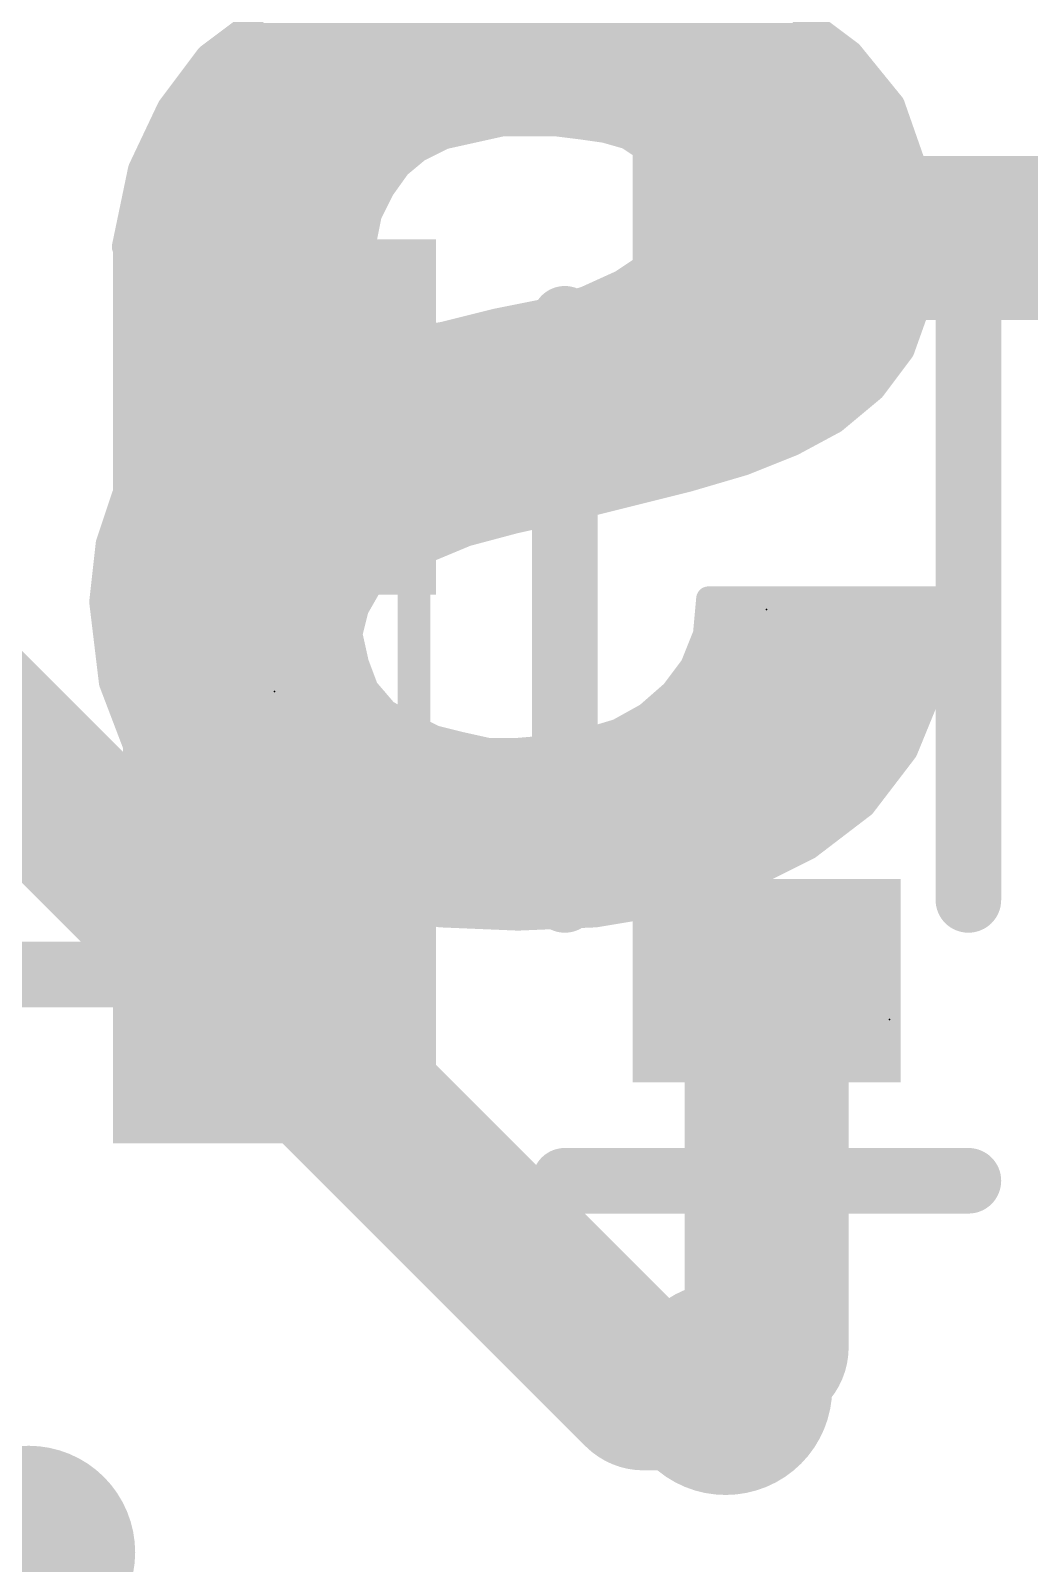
# Model space of a CAD drawing. Extents: x -24 to 83, y -22 to 58.
# Drawn here: x 24.136 to 27.23, y 33.748 to 38.496 of the extents above; entities that cross this region are included whole.
import ezdxf

# ---------------------------------------------------------------- set-up
doc = ezdxf.new("R2010")
doc.units = 0
for name, color, linetype in [('1', 12, 'CONTINUOUS'), ('16', 53, 'CONTINUOUS'), ('18', 110, 'CONTINUOUS'), ('21', 41, 'CONTINUOUS'), ('22', 40, 'CONTINUOUS'), ('23', 53, 'CONTINUOUS'), ('51', 53, 'CONTINUOUS')]:
    doc.layers.add(name, color=color, linetype=linetype)

# ---------------------------------------------------------------- blocks, each defined once
blk = doc.blocks.new('RECT')
blk.add_solid([(-0.5, -0.5), (0.5, -0.5), (-0.5, 0.5), (0.5, 0.5)])
blk = doc.blocks.new('ROUNDV')
at = {"const_width": 0.5}
blk.add_lwpolyline([(0, -0.25, 1), (0, 0.25, 1), (0, -0.25)], format="xyb", dxfattribs=at)

msp = doc.modelspace()

# ---------------------------------------------------------------- linework, layer by layer
at = {"layer": '1'}
for points, const_width in [([(26.416, 37.853), (28.321, 37.853)], 0.508), ([(26.416, 35.553), (26.416, 34.417)], 0.508), ([(24.865, 35.572), (23.495, 35.572)], 0.2032), ([(24.892, 35.599), (24.865, 35.572)], 0.2032), ([(26.416, 34.417), (26.289, 34.29)], 0.508)]:
    msp.add_lwpolyline(points, dxfattribs=dict(at, const_width=const_width))
for points, const_width in [([(26.416, 37.98, 1), (26.416, 37.726)], 0.254), ([(26.543, 35.553, 1), (26.289, 35.553)], 0.254), ([(24.8291, 35.6079, 1), (24.9009, 35.5361)], 0.1016), ([(24.9279, 35.5631, 1), (24.8561, 35.6349)], 0.1016), ([(24.865, 35.5212, 1), (24.865, 35.6228)], 0.1016), ([(26.5058, 34.3272, 1), (26.3262, 34.5068)], 0.254), ([(26.289, 34.417, 1), (26.543, 34.417)], 0.254), ([(26.1992, 34.3798, 1), (26.3788, 34.2002)], 0.254)]:
    msp.add_lwpolyline(points, format="xyb", dxfattribs=dict(at, const_width=const_width))
at = {"layer": '16', "const_width": 0.508}
for points in [[(26.035, 34.29), (18.669, 41.656)], [(26.289, 34.29), (26.035, 34.29)]]:
    msp.add_lwpolyline(points, dxfattribs=at)
at = {"layer": '16', "const_width": 0.254}
for points in [[(26.035, 34.417, 1), (26.035, 34.163)], [(26.289, 34.163, 1), (26.289, 34.417)], [(25.9452, 34.2002, 1), (26.1248, 34.3798)]]:
    msp.add_lwpolyline(points, format="xyb", dxfattribs=at)
at = {"layer": '21', "const_width": 0.2032}
for points in [[(25.791, 35.803), (25.791, 37.603)], [(27.041, 35.803), (27.041, 37.603)], [(25.791, 34.933), (27.041, 34.933)]]:
    msp.add_lwpolyline(points, dxfattribs=at)
at = {"layer": '21', "const_width": 0.1016}
for points in [[(25.8418, 37.603, 1), (25.7402, 37.603)], [(27.0918, 37.603, 1), (26.9902, 37.603)], [(25.7402, 35.803, 1), (25.8418, 35.803)], [(26.9902, 35.803, 1), (27.0918, 35.803)], [(25.791, 34.9838, 1), (25.791, 34.8822)], [(27.041, 34.8822, 1), (27.041, 34.9838)]]:
    msp.add_lwpolyline(points, format="xyb", dxfattribs=at)
at = {"layer": '22', "const_width": 0.0762}
for points in [[(24.846, 38.536), (24.686, 38.416)], [(26.676, 38.426), (26.516, 38.546)], [(24.7727, 38.481), (26.6027, 38.481)], [(26.806, 38.266), (26.676, 38.426)], [(24.686, 38.416), (24.566, 38.256)], [(24.6776, 38.4048), (26.6932, 38.4048)], [(24.6205, 38.3286), (26.7551, 38.3286)], [(24.566, 38.256), (24.476, 38.066)], [(24.5643, 38.2524), (26.8108, 38.2524)], [(26.876, 38.066), (26.806, 38.266)], [(25.416, 38.166), (25.596, 38.206)], [(25.596, 38.206), (25.766, 38.206)], [(25.766, 38.206), (25.846, 38.196)], [(25.846, 38.196), (25.916, 38.186)], [(25.916, 38.186), (25.986, 38.166)], [(24.5282, 38.1762), (25.4619, 38.1762)], [(25.336, 38.126), (25.416, 38.166)], [(25.9503, 38.1762), (26.8374, 38.1762)], [(25.986, 38.166), (26.046, 38.126)], [(24.4921, 38.1), (25.3048, 38.1)], [(25.276, 38.076), (25.336, 38.126)], [(26.046, 38.126), (26.086, 38.086)], [(26.072, 38.1), (26.8641, 38.1)], [(26.086, 38.086), (26.116, 38.026)], [(24.476, 38.066), (24.426, 37.826)], [(25.226, 38.006), (25.276, 38.076)], [(26.906, 37.816), (26.876, 38.066)], [(24.4672, 38.0238), (25.2387, 38.0238)], [(25.186, 37.926), (25.226, 38.006)], [(26.116, 38.026), (26.136, 37.946)], [(26.1166, 38.0238), (26.8811, 38.0238)], [(24.4513, 37.9476), (25.1968, 37.9476)], [(26.136, 37.946), (26.116, 37.846)], [(26.1356, 37.9476), (26.8902, 37.9476)], [(25.166, 37.826), (25.186, 37.926)], [(24.4355, 37.8714), (25.1751, 37.8714)], [(26.1211, 37.8714), (26.8994, 37.8714)], [(24.426, 37.826), (25.166, 37.826)], [(26.116, 37.846), (26.056, 37.776)], [(26.886, 37.646), (26.906, 37.816)], [(26.056, 37.776), (25.966, 37.716)], [(26.0725, 37.7952), (26.9036, 37.7952)], [(25.966, 37.716), (25.856, 37.666)], [(25.9705, 37.719), (26.8946, 37.719)], [(25.856, 37.666), (25.726, 37.626)], [(25.726, 37.626), (25.576, 37.596)], [(25.7806, 37.6428), (26.8849, 37.6428)], [(26.836, 37.506), (26.886, 37.646)], [(25.576, 37.596), (25.416, 37.556)], [(25.4584, 37.5666), (26.8576, 37.5666)], [(25.246, 37.526), (25.086, 37.476)], [(25.416, 37.556), (25.246, 37.526)], [(25.086, 37.476), (24.916, 37.426)], [(25.1321, 37.4904), (26.8243, 37.4904)], [(26.746, 37.386), (26.836, 37.506)], [(24.916, 37.426), (24.766, 37.366)], [(24.8865, 37.4142), (26.7672, 37.4142)], [(26.626, 37.286), (26.746, 37.386)], [(24.766, 37.366), (24.636, 37.286)], [(24.7205, 37.338), (26.6884, 37.338)], [(24.636, 37.286), (24.516, 37.186)], [(26.496, 37.216), (26.626, 37.286)], [(24.607, 37.2618), (26.5811, 37.2618)], [(24.516, 37.186), (24.426, 37.056)], [(24.5157, 37.1856), (26.42, 37.1856)], [(26.346, 37.156), (26.496, 37.216)], [(26.176, 37.106), (26.346, 37.156)], [(24.463, 37.1094), (26.1876, 37.1094)], [(25.816, 37.016), (26.176, 37.106)], [(24.426, 37.056), (24.376, 36.906)], [(24.4184, 37.0332), (25.8848, 37.0332)], [(25.636, 36.976), (25.816, 37.016)], [(24.393, 36.957), (25.5648, 36.957)], [(25.486, 36.936), (25.636, 36.976)], [(24.376, 36.906), (24.356, 36.726)], [(25.366, 36.886), (25.486, 36.936)], [(24.3732, 36.8808), (25.3556, 36.8808)], [(25.266, 36.836), (25.366, 36.886)], [(24.3647, 36.8046), (25.2241, 36.8046)], [(25.186, 36.776), (25.266, 36.836)], [(25.146, 36.706), (25.186, 36.776)], [(24.356, 36.726), (24.386, 36.476)], [(24.3563, 36.7284), (25.1588, 36.7284)], [(26.236, 36.736), (26.226, 36.626)], [(26.2353, 36.7284), (26.9748, 36.7284)], [(26.976, 36.736), (26.236, 36.736)], [(26.936, 36.486), (26.976, 36.736)], [(25.126, 36.626), (25.146, 36.706)], [(24.3649, 36.6522), (25.1326, 36.6522)], [(25.146, 36.536), (25.126, 36.626)], [(26.226, 36.626), (26.186, 36.526)], [(26.2284, 36.6522), (26.9626, 36.6522)], [(24.374, 36.576), (25.1371, 36.576)], [(26.206, 36.576), (26.9504, 36.576)], [(25.176, 36.456), (25.146, 36.536)], [(26.186, 36.526), (26.126, 36.446)], [(24.3831, 36.4998), (25.1596, 36.4998)], [(24.386, 36.476), (24.466, 36.266)], [(26.1664, 36.4998), (26.9382, 36.4998)], [(26.846, 36.266), (26.936, 36.486)], [(24.406, 36.4236), (25.2038, 36.4236)], [(25.236, 36.386), (25.176, 36.456)], [(26.126, 36.446), (26.046, 36.376)], [(26.1004, 36.4236), (26.9105, 36.4236)], [(25.306, 36.346), (25.236, 36.386)], [(26.046, 36.376), (25.956, 36.326)], [(24.435, 36.3474), (25.3036, 36.3474)], [(25.386, 36.306), (25.306, 36.346)], [(25.9945, 36.3474), (26.8793, 36.3474)], [(25.466, 36.286), (25.386, 36.306)], [(25.556, 36.266), (25.466, 36.286)], [(25.856, 36.296), (25.756, 36.276)], [(25.956, 36.326), (25.856, 36.296)], [(24.464, 36.2712), (25.5326, 36.2712)], [(24.466, 36.266), (24.596, 36.096)], [(25.636, 36.266), (25.556, 36.266)], [(25.756, 36.276), (25.636, 36.266)], [(25.6984, 36.2712), (26.8481, 36.2712)], [(26.716, 36.096), (26.846, 36.266)], [(24.5203, 36.195), (26.7917, 36.195)], [(24.5786, 36.1188), (26.7334, 36.1188)], [(24.596, 36.096), (24.756, 35.956)], [(26.546, 35.966), (26.716, 36.096)], [(24.657, 36.0426), (26.6462, 36.0426)], [(24.7441, 35.9664), (26.5465, 35.9664)], [(24.756, 35.956), (24.956, 35.856)], [(26.346, 35.866), (26.546, 35.966)], [(24.8876, 35.8902), (26.3944, 35.8902)], [(24.956, 35.856), (25.176, 35.796)], [(26.126, 35.796), (26.346, 35.866)], [(25.11, 35.814), (26.1826, 35.814)], [(25.176, 35.796), (25.406, 35.756)], [(25.886, 35.756), (26.126, 35.796)], [(25.406, 35.756), (25.646, 35.746)], [(25.646, 35.746), (25.886, 35.756)]]:
    msp.add_lwpolyline(points, dxfattribs=at)
at = {"layer": '22', "const_width": 0.0381}
for points in [[(24.7727, 38.5001, 1), (24.7727, 38.462)], [(26.6027, 38.462, 1), (26.6027, 38.5001)], [(26.6908, 38.438, 1), (26.6612, 38.414)], [(26.6646, 38.4108, 1), (26.6874, 38.4412)], [(24.6776, 38.4239, 1), (24.6776, 38.3858)], [(24.6746, 38.4312, 1), (24.6974, 38.4008)], [(24.7012, 38.4046, 1), (24.6708, 38.4274)], [(26.6932, 38.3858, 1), (26.6932, 38.4239)], [(24.6205, 38.3477, 1), (24.6205, 38.3096)], [(26.7551, 38.3096, 1), (26.7551, 38.3477)], [(24.5643, 38.2715, 1), (24.5643, 38.2334)], [(24.5508, 38.2674, 1), (24.5812, 38.2446)], [(24.5832, 38.2478, 1), (24.5488, 38.2642)], [(26.824, 38.2723, 1), (26.788, 38.2597)], [(26.7912, 38.254, 1), (26.8208, 38.278)], [(26.8108, 38.2334, 1), (26.8108, 38.2715)], [(25.596, 38.2251, 1), (25.596, 38.187)], [(25.6001, 38.1874, 1), (25.5919, 38.2246)], [(25.7684, 38.2249, 1), (25.7636, 38.1871)], [(25.766, 38.187, 1), (25.766, 38.2251)], [(25.8487, 38.2149, 1), (25.8433, 38.1771)], [(25.8436, 38.1771, 1), (25.8484, 38.2149)], [(25.9212, 38.2043, 1), (25.9108, 38.1677)], [(25.9133, 38.1671, 1), (25.9187, 38.2049)], [(24.5282, 38.1953, 1), (24.5282, 38.1572)], [(25.4119, 38.1846, 1), (25.4201, 38.1474)], [(25.4245, 38.149, 1), (25.4075, 38.183)], [(25.4619, 38.1572, 1), (25.4619, 38.1953)], [(25.9503, 38.1953, 1), (25.9503, 38.1572)], [(25.9966, 38.1819, 1), (25.9754, 38.1501)], [(25.9808, 38.1477, 1), (25.9912, 38.1843)], [(26.8374, 38.1572, 1), (26.8374, 38.1953)], [(24.4921, 38.1191, 1), (24.4921, 38.081)], [(25.3048, 38.081, 1), (25.3048, 38.1191)], [(25.3275, 38.143, 1), (25.3445, 38.109)], [(25.3482, 38.1114, 1), (25.3238, 38.1406)], [(26.0595, 38.1395, 1), (26.0325, 38.1125)], [(26.0354, 38.1101, 1), (26.0566, 38.1419)], [(26.072, 38.1191, 1), (26.072, 38.081)], [(26.103, 38.0945, 1), (26.069, 38.0775)], [(26.8641, 38.081, 1), (26.8641, 38.1191)], [(24.4588, 38.0742, 1), (24.4932, 38.0578)], [(24.4946, 38.0621, 1), (24.4574, 38.0699)], [(25.2638, 38.0906, 1), (25.2882, 38.0614)], [(25.2915, 38.0649, 1), (25.2605, 38.0871)], [(26.0725, 38.0725, 1), (26.0995, 38.0995)], [(26.8949, 38.0683, 1), (26.8571, 38.0637)], [(26.858, 38.0597, 1), (26.894, 38.0723)], [(24.4672, 38.0429, 1), (24.4672, 38.0048)], [(25.2105, 38.0171, 1), (25.2415, 37.9949)], [(25.243, 37.9975, 1), (25.209, 38.0145)], [(25.2387, 38.0048, 1), (25.2387, 38.0429)], [(26.1345, 38.0306, 1), (26.0975, 38.0214)], [(26.1166, 38.0429, 1), (26.1166, 38.0048)], [(26.099, 38.0175, 1), (26.133, 38.0345)], [(26.8811, 38.0048, 1), (26.8811, 38.0429)], [(24.4513, 37.9667, 1), (24.4513, 37.9286)], [(25.1968, 37.9286, 1), (25.1968, 37.9667)], [(26.1356, 37.9667, 1), (26.1356, 37.9286)], [(26.1547, 37.9423, 1), (26.1173, 37.9497)], [(26.8902, 37.9286, 1), (26.8902, 37.9667)], [(25.169, 37.9345, 1), (25.203, 37.9175)], [(25.2047, 37.9223, 1), (25.1673, 37.9297)], [(26.1175, 37.9414, 1), (26.1545, 37.9506)], [(24.4355, 37.8905, 1), (24.4355, 37.8524)], [(25.1751, 37.8524, 1), (25.1751, 37.8905)], [(26.1211, 37.8905, 1), (26.1211, 37.8524)], [(26.8994, 37.8524, 1), (26.8994, 37.8905)], [(24.426, 37.8451, 1), (24.426, 37.807)], [(24.4074, 37.8299, 1), (24.4446, 37.8221)], [(25.1473, 37.8297, 1), (25.1847, 37.8223)], [(25.166, 37.807, 1), (25.166, 37.8451)], [(26.0973, 37.8497, 1), (26.1347, 37.8423)], [(26.1305, 37.8336, 1), (26.1015, 37.8584)], [(26.9249, 37.8138, 1), (26.8871, 37.8182)], [(26.0415, 37.7884, 1), (26.0705, 37.7636)], [(26.0666, 37.7601, 1), (26.0454, 37.7919)], [(26.0725, 37.8143, 1), (26.0725, 37.7762)], [(26.8871, 37.8137, 1), (26.9249, 37.8183)], [(26.9036, 37.7762, 1), (26.9036, 37.8143)], [(25.9554, 37.7319, 1), (25.9766, 37.7001)], [(25.9705, 37.7381, 1), (25.9705, 37.7)], [(25.9739, 37.6987, 1), (25.9581, 37.7333)], [(26.8946, 37.7, 1), (26.8946, 37.7381)], [(25.8481, 37.6833, 1), (25.8639, 37.6487)], [(25.8616, 37.6478, 1), (25.8504, 37.6842)], [(25.7204, 37.6442, 1), (25.7316, 37.6078)], [(25.7297, 37.6073, 1), (25.7223, 37.6447)], [(25.7806, 37.6619, 1), (25.7806, 37.6238)], [(26.8671, 37.6482, 1), (26.9049, 37.6438)], [(26.9039, 37.6396, 1), (26.8681, 37.6524)], [(26.8849, 37.6238, 1), (26.8849, 37.6619)], [(25.4584, 37.5857, 1), (25.4584, 37.5476)], [(25.5723, 37.6147, 1), (25.5797, 37.5773)], [(25.5806, 37.5775, 1), (25.5714, 37.6145)], [(26.8576, 37.5476, 1), (26.8576, 37.5857)], [(25.2427, 37.5448, 1), (25.2493, 37.5072)], [(25.2517, 37.5078, 1), (25.2403, 37.5442)], [(25.4114, 37.5745, 1), (25.4206, 37.5375)], [(25.4193, 37.5372, 1), (25.4127, 37.5748)], [(25.0803, 37.4942, 1), (25.0917, 37.4578)], [(25.0914, 37.4577, 1), (25.0806, 37.4943)], [(25.1321, 37.5095, 1), (25.1321, 37.4714)], [(26.8181, 37.5124, 1), (26.8539, 37.4996)], [(26.8512, 37.4946, 1), (26.8208, 37.5174)], [(26.8243, 37.4714, 1), (26.8243, 37.5095)], [(24.9106, 37.4443, 1), (24.9214, 37.4077)], [(24.9231, 37.4083, 1), (24.9089, 37.4437)], [(24.8865, 37.4333, 1), (24.8865, 37.3952)], [(26.7308, 37.3974, 1), (26.7612, 37.3746)], [(26.7582, 37.3714, 1), (26.7338, 37.4006)], [(26.7672, 37.3952, 1), (26.7672, 37.4333)], [(24.7205, 37.3571, 1), (24.7205, 37.319)], [(24.7589, 37.3837, 1), (24.7731, 37.3483)], [(24.776, 37.3498, 1), (24.756, 37.3822)], [(26.6884, 37.319, 1), (26.6884, 37.3571)], [(24.626, 37.3022, 1), (24.646, 37.2698)], [(24.6482, 37.2714, 1), (24.6238, 37.3006)], [(26.6138, 37.3006, 1), (26.6382, 37.2714)], [(26.635, 37.2692, 1), (26.617, 37.3028)], [(24.607, 37.2809, 1), (24.607, 37.2428)], [(26.5811, 37.2428, 1), (26.5811, 37.2809)], [(24.5157, 37.2047, 1), (24.5157, 37.1666)], [(24.5317, 37.1752, 1), (24.5003, 37.1968)], [(26.42, 37.1666, 1), (26.42, 37.2047)], [(26.487, 37.2328, 1), (26.505, 37.1992)], [(26.5031, 37.1983, 1), (26.4889, 37.2337)], [(24.5038, 37.2006, 1), (24.5282, 37.1714)], [(26.3389, 37.1737, 1), (26.3531, 37.1383)], [(26.3514, 37.1377, 1), (26.3406, 37.1743)], [(24.463, 37.1285, 1), (24.463, 37.0904)], [(26.1706, 37.1243, 1), (26.1814, 37.0877)], [(26.1806, 37.0875, 1), (26.1714, 37.1245)], [(26.1876, 37.0904, 1), (26.1876, 37.1285)], [(24.4103, 37.0668, 1), (24.4417, 37.0452)], [(24.4441, 37.05, 1), (24.4079, 37.062)], [(24.4184, 37.0523, 1), (24.4184, 37.0142)], [(25.8114, 37.0345, 1), (25.8206, 36.9975)], [(25.8201, 36.9974, 1), (25.8119, 37.0346)], [(25.8848, 37.0142, 1), (25.8848, 37.0523)], [(24.393, 36.9761, 1), (24.393, 36.938)], [(25.5648, 36.938, 1), (25.5648, 36.9761)], [(25.6319, 36.9946, 1), (25.6401, 36.9574)], [(25.6409, 36.9576, 1), (25.6311, 36.9944)], [(24.3949, 36.9039, 1), (24.3571, 36.9081)], [(25.4811, 36.9544, 1), (25.4909, 36.9176)], [(25.4933, 36.9184, 1), (25.4787, 36.9536)], [(24.3732, 36.8999, 1), (24.3732, 36.8618)], [(24.3579, 36.912, 1), (24.3941, 36.9)], [(25.3587, 36.9036, 1), (25.3733, 36.8684)], [(25.3556, 36.8618, 1), (25.3556, 36.8999)], [(25.3745, 36.869, 1), (25.3575, 36.903)], [(24.3647, 36.8237, 1), (24.3647, 36.7856)], [(25.2241, 36.7856, 1), (25.2241, 36.8237)], [(25.2575, 36.853, 1), (25.2745, 36.819)], [(25.2774, 36.8208, 1), (25.2546, 36.8512)], [(25.1746, 36.7912, 1), (25.1974, 36.7608)], [(25.2025, 36.7665, 1), (25.1695, 36.7855)], [(24.3749, 36.7283, 1), (24.3371, 36.7237)], [(24.3371, 36.7281, 1), (24.3749, 36.7239)], [(24.3563, 36.7475, 1), (24.3563, 36.7094)], [(25.1588, 36.7094, 1), (25.1588, 36.7475)], [(26.2353, 36.7475, 1), (26.2353, 36.7094)], [(26.255, 36.7343, 1), (26.217, 36.7377)], [(26.236, 36.7551, 1), (26.236, 36.717)], [(26.9948, 36.733, 1), (26.9572, 36.739)], [(26.9748, 36.7094, 1), (26.9748, 36.7475)], [(26.976, 36.717, 1), (26.976, 36.7551)], [(25.1295, 36.7155, 1), (25.1625, 36.6965)], [(25.1645, 36.7014, 1), (25.1275, 36.7106)], [(24.3649, 36.6713, 1), (24.3649, 36.6332)], [(25.1446, 36.6301, 1), (25.1074, 36.6219)], [(25.1326, 36.6332, 1), (25.1326, 36.6713)], [(26.2437, 36.6189, 1), (26.2083, 36.6331)], [(26.2284, 36.6713, 1), (26.2284, 36.6332)], [(26.9626, 36.6332, 1), (26.9626, 36.6713)], [(24.374, 36.5951, 1), (24.374, 36.557)], [(25.1075, 36.6306, 1), (25.1445, 36.6214)], [(25.1371, 36.557, 1), (25.1371, 36.5951)], [(26.206, 36.5951, 1), (26.206, 36.557)], [(26.207, 36.6277, 1), (26.245, 36.6243)], [(26.9504, 36.557, 1), (26.9504, 36.5951)], [(25.1638, 36.5427, 1), (25.1282, 36.5293)], [(25.1274, 36.5319, 1), (25.1646, 36.5401)], [(26.2012, 36.5146, 1), (26.1708, 36.5374)], [(24.3831, 36.5189, 1), (24.3831, 36.4808)], [(24.4038, 36.4828, 1), (24.3682, 36.4692)], [(25.1596, 36.4808, 1), (25.1596, 36.5189)], [(26.1664, 36.5189, 1), (26.1664, 36.4808)], [(26.1683, 36.5331, 1), (26.2037, 36.5189)], [(26.9536, 36.4788, 1), (26.9184, 36.4932)], [(26.9382, 36.4808, 1), (26.9382, 36.5189)], [(24.3671, 36.4737, 1), (24.4049, 36.4783)], [(24.406, 36.4427, 1), (24.406, 36.4046)], [(25.1905, 36.4684, 1), (25.1615, 36.4436)], [(25.1582, 36.4493, 1), (25.1938, 36.4627)], [(25.2038, 36.4046, 1), (25.2038, 36.4427)], [(26.1004, 36.4427, 1), (26.1004, 36.4046)], [(26.1108, 36.4574, 1), (26.1412, 36.4346)], [(26.1385, 36.4317, 1), (26.1135, 36.4603)], [(26.9105, 36.4046, 1), (26.9105, 36.4427)], [(26.9172, 36.489, 1), (26.9548, 36.483)], [(25.2455, 36.4025, 1), (25.2265, 36.3695)], [(25.2215, 36.3736, 1), (25.2505, 36.3984)], [(26.0553, 36.3593, 1), (26.0367, 36.3927)], [(24.435, 36.3665, 1), (24.435, 36.3284)], [(25.3145, 36.363, 1), (25.2975, 36.329)], [(25.2965, 36.3295, 1), (25.3155, 36.3625)], [(25.3036, 36.3284, 1), (25.3036, 36.3665)], [(25.9945, 36.3665, 1), (25.9945, 36.3284)], [(26.0335, 36.3903, 1), (26.0585, 36.3617)], [(26.8793, 36.3284, 1), (26.8793, 36.3665)], [(25.3906, 36.3245, 1), (25.3814, 36.2875)], [(25.3775, 36.289, 1), (25.3945, 36.323)], [(25.4701, 36.3046, 1), (25.4619, 36.2674)], [(25.4614, 36.2675, 1), (25.4706, 36.3045)], [(25.8505, 36.3142, 1), (25.8615, 36.2778)], [(25.8597, 36.2773, 1), (25.8523, 36.3147)], [(25.9467, 36.3427, 1), (25.9653, 36.3093)], [(25.9615, 36.3078, 1), (25.9505, 36.3442)], [(24.464, 36.2903, 1), (24.464, 36.2522)], [(24.4811, 36.2776, 1), (24.4509, 36.2544)], [(24.4482, 36.2592, 1), (24.4838, 36.2728)], [(25.5326, 36.2522, 1), (25.5326, 36.2903)], [(25.556, 36.285, 1), (25.556, 36.2469)], [(25.5519, 36.2474, 1), (25.5601, 36.2846)], [(25.6344, 36.285, 1), (25.6376, 36.247)], [(25.636, 36.2469, 1), (25.636, 36.285)], [(25.6984, 36.2903, 1), (25.6984, 36.2522)], [(25.7523, 36.2947, 1), (25.7597, 36.2573)], [(25.7576, 36.257, 1), (25.7544, 36.295)], [(26.8284, 36.2732, 1), (26.8636, 36.2588)], [(26.8611, 36.2544, 1), (26.8309, 36.2776)], [(26.8481, 36.2522, 1), (26.8481, 36.2903)], [(24.5203, 36.2141, 1), (24.5203, 36.176)], [(26.7917, 36.176, 1), (26.7917, 36.2141)], [(24.5786, 36.1379, 1), (24.5786, 36.0998)], [(24.6085, 36.1103, 1), (24.5835, 36.0817)], [(26.7276, 36.0809, 1), (26.7044, 36.1111)], [(26.7334, 36.0998, 1), (26.7334, 36.1379)], [(24.5809, 36.0844, 1), (24.6111, 36.1076)], [(26.7009, 36.1076, 1), (26.7311, 36.0844)], [(24.657, 36.0617, 1), (24.657, 36.0236)], [(26.6462, 36.0236, 1), (26.6462, 36.0617)], [(24.7441, 35.9855, 1), (24.7441, 35.9474)], [(24.7645, 35.973, 1), (24.7475, 35.939)], [(24.7435, 35.9417, 1), (24.7685, 35.9703)], [(26.5344, 35.9811, 1), (26.5576, 35.9509)], [(26.5545, 35.949, 1), (26.5375, 35.983)], [(26.5465, 35.9474, 1), (26.5465, 35.9855)], [(24.8876, 35.9093, 1), (24.8876, 35.8712)], [(24.961, 35.8744, 1), (24.951, 35.8376)], [(24.9475, 35.839, 1), (24.9645, 35.873)], [(26.3375, 35.883, 1), (26.3545, 35.849)], [(26.3518, 35.8478, 1), (26.3402, 35.8842)], [(26.3944, 35.8712, 1), (26.3944, 35.9093)], [(25.11, 35.8331, 1), (25.11, 35.795)], [(26.1826, 35.795, 1), (26.1826, 35.8331)], [(25.1793, 35.8148, 1), (25.1727, 35.7772)], [(25.171, 35.7776, 1), (25.181, 35.8144)], [(26.1202, 35.8142, 1), (26.1318, 35.7778)], [(26.1291, 35.7772, 1), (26.1229, 35.8148)], [(25.4068, 35.775, 1), (25.4052, 35.737)], [(25.4027, 35.7372, 1), (25.4093, 35.7748)], [(25.6452, 35.765, 1), (25.6468, 35.727)], [(25.6452, 35.727, 1), (25.6468, 35.765)], [(25.8829, 35.7748, 1), (25.8891, 35.7372)], [(25.8868, 35.737, 1), (25.8852, 35.775)]]:
    msp.add_lwpolyline(points, format="xyb", dxfattribs=at)
at = {"layer": '23'}
for p in [(26.416, 36.703), (24.892, 36.449), (26.797, 35.433)]:
    msp.add_point(p, dxfattribs=at)
at = {"layer": '51', "const_width": 0.1016}
for points in [[(24.473, 36.805), (24.473, 36.093)], [(25.324, 36.805), (25.324, 36.093)]]:
    msp.add_lwpolyline(points, dxfattribs=at)
at = {"layer": '51', "const_width": 0.0508}
for points in [[(24.4984, 36.805, 1), (24.4476, 36.805)], [(25.3494, 36.805, 1), (25.2986, 36.805)], [(24.4476, 36.093, 1), (24.4984, 36.093)], [(25.2986, 36.093, 1), (25.3494, 36.093)]]:
    msp.add_lwpolyline(points, format="xyb", dxfattribs=at)

# ---------------------------------------------------------------- block references
at = {"layer": '1', "xscale": 0.63, "yscale": 0.83, "rotation": 90}
for p in [(26.416, 37.853), (26.416, 35.553)]:
    msp.add_blockref('RECT', p, dxfattribs=at)
at = {"layer": '1', "xscale": 1.1, "rotation": 270}
for p in [(24.892, 37.299), (24.892, 35.599)]:
    msp.add_blockref('RECT', p, dxfattribs=at)
at = {"layer": '18', "xscale": 0.6604, "yscale": 0.6604}
for p in [(26.289, 34.29), (26.289, 34.29), (24.13, 33.782), (24.13, 33.782)]:
    msp.add_blockref('ROUNDV', p, dxfattribs=at)
at = {"layer": '51', "xscale": 0.5001, "yscale": 0.95, "rotation": 270}
for p in [(24.8971, 37.0372), (24.8971, 35.8687)]:
    msp.add_blockref('RECT', p, dxfattribs=at)

doc.saveas('drawing.dxf')
